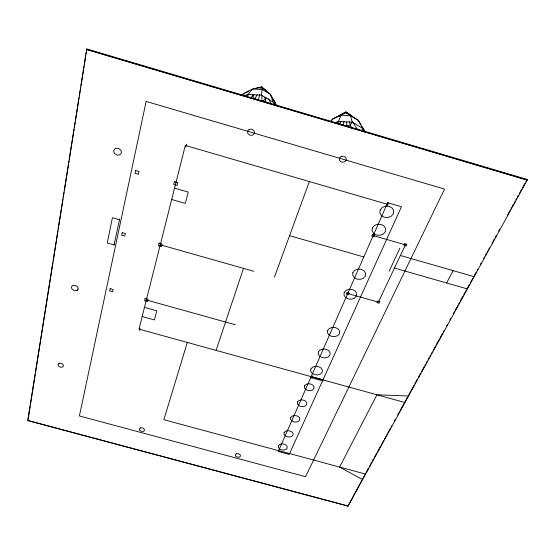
<?xml version="1.0" encoding="UTF-8"?>
<svg xmlns="http://www.w3.org/2000/svg" width="555" height="555" viewBox="0 0 555 555"><rect width="100%" height="100%" fill="white"/><g stroke="black" fill="none" stroke-linecap="round" stroke-linejoin="round"><path stroke-width="0.83" d="M274.822 103.535L274.85 101.843L270.278 94.197L261.807 86.989C254.745 87.961 247.669 90.409 242.14 94.988M348.041 506.07L527.243 180.042L86.469 49.416L527.25 180.077L527.09 179.438L86.781 48.93L27.75 420.51L348.041 506.07L361.839 480.283M362.103 131.105L362.38 127.81L361.18 126.63M274.871 104.895L273.199 102.106L261.294 95.176L262.196 89.48L261.807 86.989L258.658 87.995M28.166 418.99L30.199 406.17M30.47 404.463L35.208 374.549M35.478 372.842L47.39 297.633M47.661 295.926L52.94 262.591M53.211 260.885L57.949 230.97M58.219 229.264L58.49 227.55M58.761 225.843L62.958 199.349M63.228 197.635L63.499 195.929M63.77 194.222L64.04 192.509M64.311 190.802L68.508 164.308M68.778 162.601L69.049 160.888M69.32 159.181L73.517 132.687M73.787 130.973L74.058 129.266M74.328 127.56L75.14 122.433M75.411 120.719L78.526 101.066M78.796 99.352L79.067 97.645M79.337 95.939L80.149 90.805M80.419 89.098L80.69 87.392M80.961 85.678L84.076 66.024M84.346 64.311L85.699 55.771M85.969 54.057L86.24 52.35M86.511 50.637L86.781 48.93M343.184 125.291L344.038 121.143M119.36 219.683L112.429 217.713L107.261 243.007L114.039 244.922L119.679 218.913M139.458 330.371L139.992 328.241M185.8 147.151L186.549 144.203M258.283 100.129L259.823 94.378M187.285 342.449L163.871 419.705L278.652 450.688M216.089 350.406L243.492 268.356M274.434 277.118L309.343 181.554M114.039 244.922L114.358 244.138M335.359 122.828L338.439 121.455L341.048 115.225L345.918 112.013L358.28 120.345L365.384 131.875M28.034 419.844L27.75 420.51L348.041 506.035M76.978 290.598L78.352 289.016L77.672 286.859L75.334 285.388L72.712 285.478L71.352 287.067L72.039 289.224L74.37 290.681L76.978 290.598L77.651 289.051M311.459 377.886L312.34 375.881M387.272 205.815L388.493 203.047M389.097 271.242L399.919 248.154M341.304 121.163L339.764 124.216L338.023 121.115L335.837 123.723M446.615 282.974L453.116 270.646M362.672 478.764L365.176 474.206M366.009 472.687L368.513 468.129M369.352 466.609L371.85 462.051M372.689 460.532L373.522 459.013M374.354 457.493L376.859 452.935M377.698 451.416L380.203 446.858M381.035 445.339L383.54 440.781M384.372 439.262L386.877 434.704M387.709 433.184L390.214 428.627M391.046 427.107L391.885 425.588M394.39 421.03L395.222 419.511M397.727 414.953L398.976 412.67M399.815 411.151L407.321 397.477M408.161 395.958L414.002 385.323M414.835 383.803L417.339 379.245M418.172 377.726L420.676 373.168M421.516 371.649L424.02 367.091M424.852 365.572L425.685 364.052M426.517 362.533L427.357 361.014M428.189 359.494L429.022 357.975M429.861 356.456L430.694 354.936M431.526 353.417L432.366 351.898M433.198 350.378L435.703 345.82M436.535 344.301L439.04 339.743M439.872 338.224L442.377 333.659M443.216 332.14L444.049 330.62M446.553 326.062L447.385 324.543M449.89 319.985L450.722 318.466M453.227 313.908L454.483 311.632M455.315 310.113L457.819 305.555M458.652 304.036L459.485 302.517M460.324 300.997L462.828 296.439M463.661 294.92L466.165 290.362M466.998 288.843L469.502 284.278M470.335 282.759L472.839 278.201M473.679 276.681L476.183 272.123M477.016 270.604L477.848 269.085M480.352 264.527L481.185 263.008M483.689 258.45L484.529 256.93M485.361 255.411L486.194 253.892M487.033 252.372L487.866 250.853M488.698 249.334L489.531 247.814M492.035 243.256L494.54 238.699M495.379 237.179L496.212 235.66M498.716 231.102L499.549 229.583M507.478 215.146L509.983 210.588M510.815 209.069L511.654 207.549M512.487 206.03L513.319 204.511M514.152 202.991L514.991 201.472M515.824 199.953L516.656 198.433M517.496 196.914L518.328 195.395M519.161 193.875L521.665 189.317M522.505 187.798L525.002 183.24M525.842 181.721L527.09 179.438M257.222 94.766L254.717 99.005L252.782 95.835L252.782 94.406M243.818 94.343L244.734 92.914L248.578 91.506M266.49 97.756L265.304 99.546L261.939 101.149L261.884 95.321M331.141 121.08L332.667 118.992L345.918 112.013L351.086 115.267L351.78 116.515M339.105 116.46L340.395 114.705L343.899 113.13L347.825 113.331L350.455 115.718L358.28 120.345L360.736 124.819M352.557 121.885L350.385 124.778L346.889 126.325L346.604 122.114M330.489 121.649L332.667 118.992L341.048 115.225L350.455 115.718L352.286 122.183L363.789 128.975M244.526 95.904L247.488 94.482L252.816 89.008L262.196 89.48L270.278 94.197L273.199 102.106M250.388 98.249L253.982 94.655M260.607 88.169L261.807 86.989L263.458 88.793M343.129 114.052L345.918 112.013L348.429 114.33M246.462 96.168L249.972 93.996M260.42 87.801L261.807 86.989L263.07 89.202M256.077 88.599L258.11 87.621L262.022 87.815L265.394 89.785L266.546 91.707M408.494 396.027L376.949 394.785L339.625 467.081L362.568 479.569M247.488 94.482L261.294 95.176M338.439 121.455L352.286 122.183M278.659 450.618L365.585 474.088M142.163 316.558L154.415 319.951L156.822 310.842L144.473 307.401M311.202 376.581L322.989 379.842M404.928 402.521L139 329.108L185.321 145.431L387.057 204.191M310.765 377.58L322.538 380.834M146.347 299.964L235.396 324.779M347.784 293.491L378.344 302.156L405.414 244.859L373.251 235.577M160.263 244.79L253.822 271.284M174.547 188.145L188.27 192.092L185.287 203.38L171.689 199.481M400.363 255.473L474.095 276.681M289.571 235.681L363.844 256.972M394.432 268.03L467.365 288.926M272.699 99.317L274.85 101.843L276.529 105.651M353.015 122.593L357.58 129.669M362.38 127.81L364.989 132.062M268.453 98.734L271.194 103.799M349.268 121.587L351.495 128.066M264.652 97.194L266.157 102.772M278.339 445.797L278.298 447.392L279.442 448.877L281.468 449.855L283.827 450.063L285.901 449.446L287.129 448.176L287.185 446.574L286.047 445.082L284.014 444.104L281.635 443.896L279.56 444.513L278.339 445.797M284.091 432.65L284.035 434.287L285.194 435.814L287.24 436.806L289.634 437.021L291.743 436.383L292.998 435.071L293.061 433.427L291.916 431.894L289.856 430.888L287.448 430.68L285.332 431.325L284.091 432.65M290.667 417.589L290.605 419.282L291.77 420.85L293.852 421.869L296.287 422.077L298.437 421.418L299.721 420.059L299.797 418.366L298.639 416.791L296.557 415.757L294.101 415.549L291.951 416.222L290.667 417.589M297.473 402.028L297.397 403.776L298.569 405.386L300.678 406.44L303.155 406.642L305.347 405.955L306.665 404.553L306.755 402.805L305.59 401.182L303.474 400.12L300.976 399.912L298.777 400.613L297.473 402.028M304.501 385.947L304.411 387.751L305.597 389.416L307.734 390.491L310.259 390.692L312.493 389.978L313.846 388.521L313.95 386.717L312.77 385.045L310.627 383.956L308.087 383.755L305.847 384.483L304.501 385.947M310.821 369.054L310.696 371.288L312.132 373.342L314.734 374.667L317.814 374.916L320.554 374.014L322.219 372.211L322.365 369.97L320.943 367.903L318.32 366.564L315.219 366.314L312.472 367.23L310.821 369.054M318.327 351.835L318.188 354.146L319.631 356.268L322.275 357.628L325.41 357.871L328.206 356.934L329.92 355.061L330.079 352.751L328.643 350.614L325.986 349.234L322.83 348.991L320.02 349.948L318.327 351.835M327.686 330.371L327.526 332.778L328.983 334.977L331.675 336.385L334.88 336.628L337.745 335.643L339.514 333.68L339.702 331.273L338.252 329.053L335.546 327.63L332.32 327.388L329.441 328.394L327.686 330.371M344.204 292.478L343.996 295.066L345.488 297.411L348.262 298.902L351.586 299.138L354.583 298.063L356.456 295.954L356.692 293.366L355.214 291L352.425 289.495L349.067 289.252L346.056 290.348L344.204 292.478M352.931 272.47L352.702 275.148L354.201 277.576L357.018 279.109L360.41 279.345L363.476 278.221L365.398 276.029L365.662 273.344L364.177 270.896L361.34 269.341L357.919 269.113L354.839 270.257L352.931 272.47M372.363 227.904L372.079 230.797L373.598 233.405L376.519 235.042L380.057 235.271L383.276 234.03L385.323 231.65L385.642 228.75L384.136 226.114L381.202 224.463L377.629 224.234L374.389 225.496L372.363 227.904M380.189 209.943L379.884 212.933L381.41 215.618L384.372 217.296L387.966 217.518L391.254 216.235L393.349 213.772L393.696 210.782L392.177 208.07L389.201 206.37L385.572 206.148L382.27 207.459L380.189 209.943M146.145 101.426L79.4 415.959L305.555 476.69L444.534 189.082L146.145 101.426M110.133 288.662L109.64 290.938L112.644 291.777L113.137 289.502L110.133 288.662M122.211 232.677L121.663 235.195L124.819 236.083L125.368 233.572L122.211 232.677M135.621 170.503L135.011 173.306L138.341 174.263L138.951 171.46L135.621 170.503M145.132 298.423L144.571 300.671L147.554 301.504L148.123 299.256L145.132 298.423M159.007 243.097L158.383 245.588L161.519 246.475L162.15 243.985L159.007 243.097M174.402 181.679L173.708 184.454L177.01 185.405L177.718 182.637L174.402 181.679M347.104 292.416L346.417 293.99L348.457 294.566L349.15 292.998L347.104 292.416M372.558 234.39L371.794 236.139L373.938 236.756L374.708 235.015L372.558 234.39M387.661 202.714L278.284 451.437L289.204 454.385L401.452 206.731L387.661 202.714M377.698 301.094L376.963 302.648L378.996 303.224L379.731 301.67L377.698 301.094M404.748 243.687L403.936 245.407L406.073 246.025L406.891 244.304L404.748 243.687M115.246 148.49L113.622 150.551L114.316 153.27L116.904 155.053L119.88 154.88L121.51 152.833L120.83 150.114L118.236 148.31L115.246 148.49M249.188 129.35L247.523 131.209L247.891 133.658L250.069 135.26L252.789 135.094L254.454 133.242L254.1 130.793L251.915 129.176L249.188 129.35M59.031 363.317L57.97 364.475L58.532 366.078L60.398 367.181L62.472 367.146L63.541 365.995L62.979 364.385L61.112 363.275L59.031 363.317M341.179 156.385L339.369 158.189L339.57 160.575L341.651 162.143L344.398 161.991L346.209 160.201L346.022 157.814L343.933 156.232L341.179 156.385M140.353 427.891L139.236 428.911L139.659 430.354L141.379 431.36L143.391 431.353L144.508 430.333L144.085 428.89L142.364 427.877L140.353 427.891M236.534 453.747L235.299 454.732L235.597 456.127L237.235 457.112L239.267 457.112L240.502 456.134L240.218 454.739L238.574 453.747L236.534 453.747"/></g></svg>
